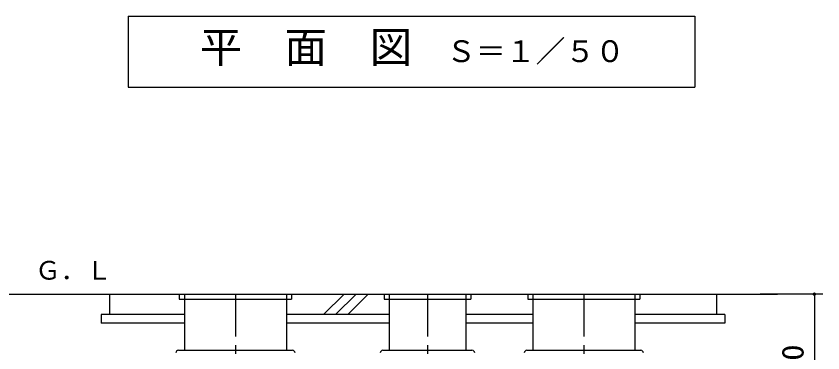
# Model space of a CAD drawing. Units: millimetres, scale not verified. Extents: x -14850 to 14850, y -10500 to 10500.
# Drawn here: x -11258 to -6511, y -3936 to -1956 of the extents above; entities that cross this region are included whole.
import ezdxf
from ezdxf.enums import TextEntityAlignment as Align

# ---------------------------------------------------------------- set-up
doc = ezdxf.new("R2010")
doc.units = ezdxf.units.MM
doc.header["$LTSCALE"] = 50
doc.linetypes.add('CHAIN1', pattern=[8, 5, -1, 1, -1])
for name, color, linetype, lineweight in [('0-0_機器', 2, 'Continuous', 25), ('0-1_空気管', 3, 'Continuous', 25), ('0-3_水管', 3, 'Continuous', 25), ('0-5_製作', 5, 'Continuous', 25)]:
    doc.layers.add(name, color=color, linetype=linetype, lineweight=lineweight)
doc.styles.add('ＭＳ ゴシック', font='')
doc.styles.get('ＭＳ ゴシック').set_extended_font_data('MS Gothic')

msp = doc.modelspace()

# ---------------------------------------------------------------- linework, layer by layer
at = {"layer": '0-0_機器'}
for p, q in [((-11239.6, -3590.85), (-6777.49, -3590.85)), ((-10707.89, -3590.85), (-10707.89, -3710.85)), ((-10297.9, -3590.85), (-10297.9, -3620.85)), ((-10267.89, -3590.85), (-10267.89, -3920.85)), ((-9667.89, -3590.85), (-9667.89, -3920.85)), ((-9637.89, -3590.85), (-9637.89, -3620.85)), ((-9448.81, -3710.85), (-9328.81, -3590.85)), ((-9378.1, -3710.85), (-9258.1, -3590.85)), ((-9307.39, -3710.85), (-9187.39, -3590.85)), ((-9092.9, -3590.85), (-9092.9, -3620.85)), ((-9062.9, -3590.85), (-9062.9, -3920.85)), ((-8612.9, -3590.85), (-8612.9, -3920.85)), ((-8582.89, -3590.85), (-8582.89, -3620.85)), ((-8217.89, -3590.85), (-8217.89, -3920.85)), ((-7617.9, -3590.85), (-7617.9, -3920.85)), ((-7587.89, -3590.85), (-7587.89, -3620.85)), ((-7137.89, -3590.85), (-7137.89, -3710.85)), ((-10297.9, -3620.85), (-9637.89, -3620.85)), ((-9092.9, -3620.85), (-8582.89, -3620.85)), ((-10757.89, -3710.85), (-10757.89, -3760.85)), ((-10267.89, -3710.85), (-10757.89, -3710.85)), ((-9062.9, -3710.85), (-9667.89, -3710.85)), ((-8217.89, -3710.85), (-8612.9, -3710.85)), ((-7087.89, -3710.85), (-7617.9, -3710.85)), ((-7087.89, -3710.85), (-7087.89, -3760.85)), ((-10267.89, -3760.85), (-10757.89, -3760.85)), ((-9062.9, -3760.85), (-9667.89, -3760.85)), ((-8217.89, -3760.85), (-8612.9, -3760.85)), ((-7087.89, -3760.85), (-7617.9, -3760.85))]:
    msp.add_line(p, q, dxfattribs=at)
msp.add_lwpolyline([(-8247.9, -3590.85), (-8247.9, -3620.85), (-7587.89, -3620.85)], dxfattribs=at)
at = {"layer": '0-1_空気管', "linetype": 'CHAIN1'}
for p, q in [((-9967.89, -3590.85), (-9967.89, -3986.43)), ((-8837.89, -3590.85), (-8837.89, -3986.43)), ((-7917.89, -3590.85), (-7917.89, -3986.43))]:
    msp.add_line(p, q, dxfattribs=at)
at = {"layer": '0-1_空気管'}
for p, q in [((-10302.91, -3920.85), (-9632.88, -3920.85)), ((-9099.91, -3920.85), (-8575.88, -3920.85)), ((-8252.91, -3920.85), (-7582.88, -3920.85))]:
    msp.add_line(p, q, dxfattribs=at)
for centre, start, end in [((-10302.91, -3936.85), 90, 177), ((-9632.88, -3936.85), 2.99998, 90), ((-9099.91, -3936.85), 90, 177), ((-8575.88, -3936.85), 3, 90), ((-8252.91, -3936.85), 90, 177), ((-7582.88, -3936.85), 2.99998, 90)]:
    msp.add_arc(centre, 16, start, end, dxfattribs=at)
at = {"layer": '0-3_水管'}
for p, q in [((-10598.04, -1956.49), (-10598.04, -2373.16)), ((-10598.04, -1956.49), (-7264.71, -1956.49)), ((-7264.71, -1956.49), (-7264.71, -2373.16)), ((-10598.04, -2373.16), (-7264.71, -2373.16))]:
    msp.add_line(p, q, dxfattribs=at)
at = {"layer": '0-5_製作', "color": 2}
for p, q in [((-12031.07, -3590.85), (-10823.62, -3590.85)), ((-6511.48, -3590.85), (-6880.97, -3590.85)), ((-6561.48, -3590.85), (-6561.48, -4470.85))]:
    msp.add_line(p, q, dxfattribs=at)
at = {"layer": '0-5_製作'}
for points in [[(-6571.46, -3590.23), (-6561.48, -3590.85), (-6571.48, -3590.85)], [(-6571.48, -3590.85), (-6567.86, -3598.56), (-6571.4, -3592.11)], [(-6571.48, -3590.85), (-6566.84, -3599.3), (-6567.86, -3598.56)], [(-6561.48, -3590.85), (-6566.84, -3599.3), (-6571.48, -3590.85)], [(-6571.31, -3588.98), (-6561.48, -3590.85), (-6571.46, -3590.23)], [(-6571.4, -3592.11), (-6568.77, -3597.7), (-6571.17, -3593.34)], [(-6571.4, -3592.11), (-6567.86, -3598.56), (-6568.77, -3597.7)], [(-6570.99, -3587.76), (-6561.48, -3590.85), (-6571.31, -3588.98)], [(-6571.17, -3593.34), (-6569.57, -3596.73), (-6570.78, -3594.53)], [(-6571.17, -3593.34), (-6568.77, -3597.7), (-6569.57, -3596.73)], [(-6570.53, -3586.6), (-6561.48, -3590.85), (-6570.99, -3587.76)], [(-6570.78, -3594.53), (-6569.57, -3596.73), (-6570.25, -3595.67)], [(-6569.93, -3585.5), (-6561.48, -3590.85), (-6570.53, -3586.6)], [(-6569.19, -3584.48), (-6561.48, -3590.85), (-6569.93, -3585.5)], [(-6568.33, -3583.56), (-6561.48, -3590.85), (-6569.19, -3584.48)], [(-6567.36, -3582.76), (-6561.48, -3590.85), (-6568.33, -3583.56)], [(-6566.3, -3582.09), (-6561.48, -3590.85), (-6567.36, -3582.76)], [(-6561.48, -3590.85), (-6565.74, -3599.9), (-6566.84, -3599.3)], [(-6565.16, -3581.56), (-6561.48, -3590.85), (-6566.3, -3582.09)], [(-6561.48, -3590.85), (-6564.57, -3600.36), (-6565.74, -3599.9)], [(-6565.16, -3581.56), (-6561.48, -3580.85), (-6561.48, -3590.85)], [(-6563.97, -3581.17), (-6561.48, -3580.85), (-6565.16, -3581.56)], [(-6561.48, -3590.85), (-6563.36, -3600.68), (-6564.57, -3600.36)], [(-6562.74, -3580.93), (-6561.48, -3580.85), (-6563.97, -3581.17)], [(-6561.48, -3590.85), (-6562.11, -3600.83), (-6563.36, -3600.68)], [(-6561.48, -3590.85), (-6561.48, -3600.85), (-6562.11, -3600.83)], [(-6561.48, -3580.85), (-6551.48, -3590.85), (-6561.48, -3590.85)], [(-6560.85, -3580.87), (-6551.48, -3590.85), (-6561.48, -3580.85)], [(-6561.48, -3590.85), (-6560.23, -3600.77), (-6561.48, -3600.85)], [(-6561.48, -3590.85), (-6559, -3600.54), (-6560.23, -3600.77)], [(-6561.48, -3590.85), (-6557.8, -3600.15), (-6559, -3600.54)], [(-6561.48, -3590.85), (-6556.67, -3599.62), (-6557.8, -3600.15)], [(-6551.48, -3590.85), (-6556.67, -3599.62), (-6561.48, -3590.85)], [(-6559.61, -3581.03), (-6551.48, -3590.85), (-6560.85, -3580.87)], [(-6558.39, -3581.34), (-6551.48, -3590.85), (-6559.61, -3581.03)], [(-6557.22, -3581.81), (-6551.48, -3590.85), (-6558.39, -3581.34)], [(-6556.12, -3582.41), (-6551.48, -3590.85), (-6557.22, -3581.81)], [(-6551.48, -3590.85), (-6555.6, -3598.94), (-6556.67, -3599.62)], [(-6555.11, -3583.15), (-6551.48, -3590.85), (-6556.12, -3582.41)], [(-6551.48, -3590.85), (-6554.64, -3598.14), (-6555.6, -3598.94)], [(-6555.11, -3583.15), (-6551.56, -3589.6), (-6551.48, -3590.85)], [(-6554.19, -3584.01), (-6551.56, -3589.6), (-6555.11, -3583.15)], [(-6551.48, -3590.85), (-6553.78, -3597.23), (-6554.64, -3598.14)], [(-6554.19, -3584.01), (-6551.8, -3588.37), (-6551.56, -3589.6)], [(-6553.39, -3584.98), (-6551.8, -3588.37), (-6554.19, -3584.01)], [(-6551.48, -3590.85), (-6553.04, -3596.21), (-6553.78, -3597.23)], [(-6553.39, -3584.98), (-6552.18, -3587.17), (-6551.8, -3588.37)], [(-6552.72, -3586.04), (-6552.18, -3587.17), (-6553.39, -3584.98)], [(-6551.48, -3590.85), (-6552.43, -3595.11), (-6553.04, -3596.21)], [(-6551.48, -3590.85), (-6551.97, -3593.94), (-6552.43, -3595.11)], [(-6551.48, -3590.85), (-6551.66, -3592.73), (-6551.97, -3593.94)], [(-6551.48, -3590.85), (-6551.5, -3591.48), (-6551.66, -3592.73)]]:
    msp.add_solid(points, dxfattribs=at)

# ---------------------------------------------------------------- texts
at = {"layer": '0-3_水管', "color": 4, "style": 'ＭＳ ゴシック'}
for s, height, p in [('平\u3000面\u3000図', 183.3, (-10178.3, -2285.5)), ('Ｓ＝１／５０', 128.4, (-8727.4, -2265.23))]:
    msp.add_text(s, height=height, dxfattribs=at).set_placement(p, align=Align.BOTTOM_LEFT)
at = {"layer": '0-5_製作', "color": 4, "style": 'ＭＳ ゴシック'}
msp.add_text('Ｇ．Ｌ', height=110, rotation=0.002, dxfattribs=at).set_placement((-11146.27, -3538.5), align=Align.BOTTOM_LEFT)
at = {"layer": '0-5_製作', "color": 4, "style": 'ＭＳ ゴシック', "width": 1.1}
msp.add_text('880', height=128.4, rotation=90, dxfattribs=at).set_placement((-6586.48, -4174.6), align=Align.BOTTOM_LEFT)

doc.saveas('drawing.dxf')
